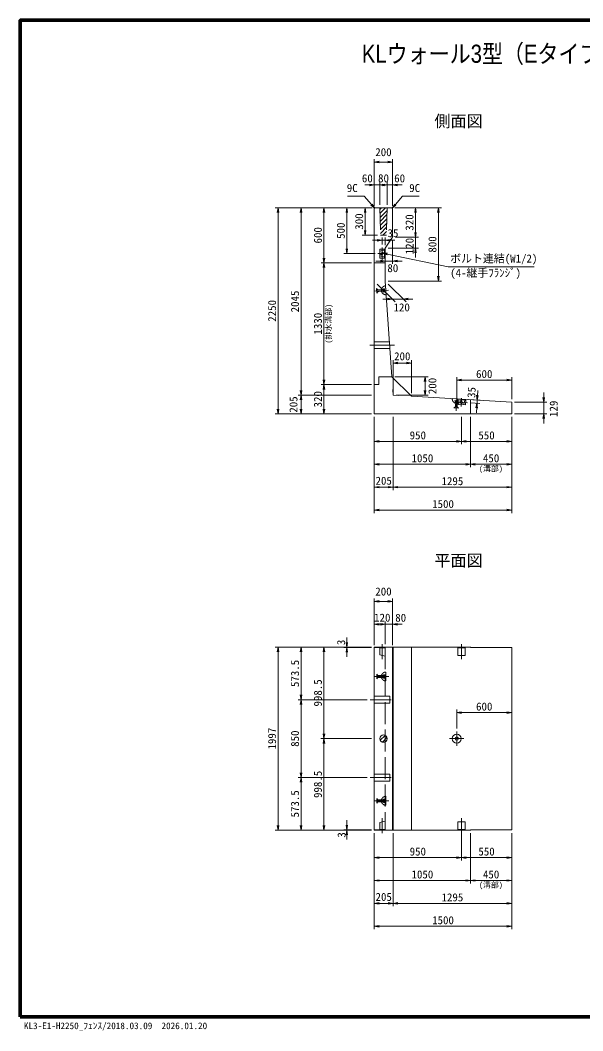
# Model space of a CAD drawing. Units: millimetres at full size, sheet at 1:40. Extents: x 108088 to 123888, y 10657 to 21690.
# Drawn here: x 108088 to 114228, y 10657 to 21690 of the extents above; entities that cross this region are included whole.
import ezdxf
from ezdxf.enums import TextEntityAlignment as Align

# ---------------------------------------------------------------- set-up
doc = ezdxf.new("R2010")
doc.units = ezdxf.units.MM
doc.header["$LTSCALE"] = 40
doc.linetypes.add('CHAIN', pattern=[18.5, 12, -1.5, 3.5, -1.5])
doc.linetypes.add('DASHED', pattern=[7.5, 6, -1.5])
for name, color, linetype, lineweight in [('01図枠', 1, 'Continuous', 70), ('中心', 6, 'CHAIN', 9), ('外形線', 7, 'Continuous', 13), ('寸法', 2, 'Continuous', 9), ('細線', 4, 'Continuous', 9), ('連結部', 4, 'Continuous', 13)]:
    doc.layers.add(name, color=color, linetype=linetype, lineweight=lineweight)
doc.layers.add('文字', color=7, linetype='Continuous')
doc.styles.add('ＭＳ ゴシック', font='')
doc.styles.add('ＭＳ Ｐゴシック', font='')
doc.styles.get('ＭＳ ゴシック').set_extended_font_data('MS Gothic')
doc.styles.get('ＭＳ Ｐゴシック').set_extended_font_data('MS PGothic')

# ---------------------------------------------------------------- blocks, each defined once
blk = doc.blocks.new('open_arrow')
at = {"color": 0, "linetype": 'Continuous', "lineweight": -2}
blk.add_lwpolyline([(7.5, 1.25), (0, 0), (7.5, -1.25)], dxfattribs=at)

msp = doc.modelspace()

# ---------------------------------------------------------------- hatches: boundary and pattern name
at = {"layer": '細線'}
h = msp.add_hatch(dxfattribs=at)
h.set_pattern_fill('USER', color=256, style=0, pattern_type=2)
h.set_pattern_definition([(45, (-13669.04, 14457.51), (-22.45064, 22.45064), [])])
h.paths.add_polyline_path([(112092.56, 19641.75), (112012.56, 19641.75), (112020.06, 19341.75), (112085.06, 19341.75)])
h = msp.add_hatch(dxfattribs=at)
h.set_pattern_fill('USER', color=256, style=0, pattern_type=2)
h.set_pattern_definition([(45, (261.53, -177.49), (-22.45064, 22.45064), [])])
h.paths.add_polyline_path([(112012.56, 13846.26, -1), (112092.56, 13846.26, -1)])

# ---------------------------------------------------------------- linework, layer by layer
at = {"layer": '01図枠'}
msp.add_lwpolyline([(108087.54, 10809.99), (123887.54, 10809.99), (123887.54, 21689.99), (108087.54, 21689.99)], close=True, dxfattribs=at)
at = {"layer": '中心'}
for p, q in [((112037.56, 19073.25), (112037.56, 19210.25)), ((111992.56, 19141.75), (112082.56, 19141.75)), ((112109.32, 18743.79), (111949.69, 18732.89)), ((112172.53, 18141.75), (111902.56, 18141.75)), ((112854.32, 17585.82), (112844.92, 17426.09)), ((112899.92, 17472.94), (112905.2, 17562.79)), ((112970.94, 17513.84), (112834.18, 17521.89)), ((112037.56, 14713.76), (112037.56, 14878.76)), ((112902.56, 14713.76), (112902.56, 14878.76)), ((112109.39, 14524.76), (111949.39, 14524.76)), ((111907.56, 14271.26), (112137.56, 14271.26)), ((112852.56, 13925.26), (112852.56, 13767.26)), ((112931.56, 13846.26), (112773.56, 13846.26)), ((111907.56, 13421.26), (112137.56, 13421.26)), ((112109.39, 13167.76), (111949.39, 13167.76)), ((112037.56, 12978.76), (112037.56, 12813.76)), ((112902.56, 12978.76), (112902.56, 12813.76))]:
    msp.add_line(p, q, dxfattribs=at)
at = {"layer": '外形線'}
for p, q in [((111961.56, 19641.75), (111952.56, 19632.75)), ((111961.56, 19641.75), (112143.56, 19641.75)), ((112143.56, 19641.75), (112152.56, 19632.75)), ((111952.56, 19632.75), (111952.56, 17391.75)), ((112152.56, 19632.75), (112152.56, 19321.75)), ((112072.56, 19201.75), (112152.56, 19321.75)), ((112072.56, 19201.75), (112072.56, 18841.75)), ((112143.9, 17796.75), (112072.56, 18841.75)), ((112143.9, 17796.75), (112072.56, 18841.75)), ((112143.9, 17796.75), (112357.56, 17584.99)), ((112143.9, 17796.75), (112357.56, 17584.99)), ((112157.56, 17596.75), (112153.47, 17656.61)), ((112157.56, 17596.75), (112217.46, 17593.23)), ((112357.56, 17584.99), (113452.56, 17520.57)), ((112357.56, 17584.99), (113452.56, 17520.57)), ((113452.56, 17520.57), (113452.56, 17391.75)), ((111952.56, 17391.75), (113452.56, 17391.75)), ((111952.56, 14844.76), (113002.56, 14844.76)), ((111952.56, 14844.76), (111952.56, 12847.76)), ((112152.56, 14844.76), (112152.56, 12847.76)), ((113005.56, 14841.76), (113002.56, 14844.76)), ((113005.56, 14841.76), (113452.56, 14841.76)), ((113452.56, 12850.76), (113452.56, 14841.76)), ((111952.56, 12847.76), (113002.56, 12847.76)), ((113002.56, 12847.76), (113005.56, 12850.76)), ((113005.56, 12850.76), (113452.56, 12850.76))]:
    msp.add_line(p, q, dxfattribs=at)
at = {"layer": '外形線', "linetype": 'DASHED'}
for p, q in [((112012.56, 19641.75), (112020.06, 19341.75)), ((112092.56, 19641.75), (112085.06, 19341.75)), ((112020.06, 19341.75), (112085.06, 19341.75))]:
    msp.add_line(p, q, dxfattribs=at)
at = {"layer": '外形線'}
msp.add_circle((112052.56, 13846.26), 40, dxfattribs=at)
at = {"layer": '寸法'}
for p, q in [((111952.56, 19664.75), (111952.56, 20173.75)), ((111952.56, 20141.75), (112152.56, 20141.75)), ((112152.56, 19664.75), (112152.56, 20173.75)), ((112116.56, 19891.75), (111848.56, 19891.75)), ((111952.56, 19664.75), (111952.56, 19923.75)), ((112256.56, 19891.75), (111988.56, 19891.75)), ((112116.56, 19891.75), (111988.56, 19891.75)), ((112012.56, 19673.75), (112012.56, 19923.75)), ((112012.56, 19673.75), (112012.56, 19923.75)), ((112092.56, 19673.75), (112092.56, 19923.75)), ((112092.56, 19673.75), (112092.56, 19923.75)), ((112152.56, 19664.75), (112152.56, 19923.75)), ((111929.56, 19641.75), (110870.56, 19641.75)), ((110902.56, 17391.75), (110902.56, 19641.75)), ((111929.56, 19641.75), (111120.56, 19641.75)), ((111152.56, 17596.75), (111152.56, 19641.75)), ((111929.56, 19641.75), (111370.72, 19641.75)), ((111402.72, 19641.75), (111402.72, 19041.75)), ((111929.56, 19641.75), (111620.72, 19641.75)), ((111652.72, 19641.75), (111652.72, 19141.75)), ((111929.56, 19641.75), (111820.56, 19641.75)), ((111852.56, 19641.75), (111852.56, 19341.75)), ((112175.56, 19641.75), (112684.56, 19641.75)), ((112175.56, 19641.75), (112434.56, 19641.75)), ((112402.56, 19641.75), (112402.56, 19321.75)), ((112652.56, 18841.75), (112652.56, 19641.75)), ((112402.56, 19425.75), (112402.56, 19097.75)), ((111988.06, 19341.75), (111820.56, 19341.75)), ((112037.56, 19242.25), (112037.56, 19319.14)), ((112072.56, 19233.75), (112072.56, 19319.14)), ((112184.56, 19321.75), (112434.56, 19321.75)), ((112184.56, 19321.75), (112434.56, 19321.75)), ((112176.56, 19287.14), (111933.56, 19287.14)), ((112104.56, 19201.75), (112434.56, 19201.75)), ((112152.56, 19289.75), (112152.56, 19028.68)), ((111960.56, 19141.75), (111620.72, 19141.75)), ((112072.56, 19169.75), (112072.56, 19028.68)), ((111920.72, 19041.75), (111370.72, 19041.75)), ((111920.72, 19041.75), (111370.72, 19041.75)), ((111402.72, 19041.75), (111402.72, 17711.75)), ((111968.56, 19060.68), (112256.56, 19060.68)), ((111984.56, 18809.75), (112180.8, 18613.51)), ((112104.56, 18841.75), (112684.56, 18841.75)), ((112104.56, 18809.75), (112300.8, 18613.51)), ((112372.8, 18645.51), (112044.8, 18645.51)), ((112157.56, 17628.75), (112157.56, 17978.4)), ((112357.56, 17946.4), (112157.56, 17946.4)), ((112357.56, 17616.99), (112357.56, 17978.4)), ((112175.9, 17796.75), (112539.3, 17796.75)), ((112507.3, 17796.75), (112507.3, 17596.75)), ((112852.56, 17587.87), (112852.56, 17793.32)), ((113452.56, 17552.57), (113452.56, 17793.32)), ((111920.56, 17711.75), (111370.72, 17711.75)), ((111920.56, 17711.75), (111370.72, 17711.75)), ((111402.72, 17391.75), (111402.72, 17711.75)), ((113452.56, 17761.32), (112852.56, 17761.32)), ((111920.56, 17596.75), (111120.56, 17596.75)), ((111920.56, 17596.75), (111120.56, 17596.75)), ((111152.56, 17391.75), (111152.56, 17596.75)), ((112189.56, 17596.75), (112539.3, 17596.75)), ((112976.49, 17548.58), (113107.18, 17540.89)), ((113081.34, 17646.59), (113067.07, 17404.01)), ((113802.56, 17287.75), (113802.56, 17624.57)), ((113002.89, 17511.97), (113105.12, 17505.95)), ((113484.56, 17520.57), (113834.56, 17520.57)), ((111920.56, 17391.75), (110870.56, 17391.75)), ((111920.56, 17391.75), (111120.56, 17391.75)), ((111920.56, 17391.75), (111370.72, 17391.75)), ((111952.56, 17359.75), (111952.56, 16309.75)), ((111952.56, 17359.75), (111952.56, 16559.75)), ((111952.56, 17359.75), (111952.56, 16809.75)), ((111952.56, 17359.75), (111952.56, 17059.75)), ((112157.56, 17359.75), (112157.56, 16559.75)), ((112157.56, 17359.75), (112157.56, 16559.75)), ((112902.56, 17359.75), (112902.56, 17059.75)), ((112902.56, 17359.75), (112902.56, 17059.75)), ((113002.56, 17359.75), (113002.56, 16809.75)), ((113002.56, 17359.75), (113002.56, 16809.75)), ((113452.56, 17359.75), (113452.56, 16309.75)), ((113452.56, 17359.75), (113452.56, 16559.75)), ((113452.56, 17359.75), (113452.56, 17059.75)), ((113452.56, 17359.75), (113452.56, 16809.75)), ((113484.56, 17391.75), (113834.56, 17391.75)), ((111952.56, 17091.75), (112902.56, 17091.75)), ((113452.56, 17091.75), (112902.56, 17091.75)), ((113002.56, 16841.75), (111952.56, 16841.75)), ((113452.56, 16841.75), (113002.56, 16841.75)), ((111952.56, 16591.75), (112157.56, 16591.75)), ((112157.56, 16591.75), (113452.56, 16591.75)), ((111952.56, 16341.75), (113452.56, 16341.75)), ((111952.56, 14867.76), (111952.56, 15376.76)), ((111952.56, 15344.76), (112152.56, 15344.76)), ((112152.56, 14867.76), (112152.56, 15376.76)), ((111952.56, 14876.76), (111952.56, 15126.76)), ((112072.56, 14876.76), (112072.56, 15126.76)), ((112072.56, 14876.76), (112072.56, 15126.76)), ((112152.56, 14876.76), (112152.56, 15126.76)), ((112072.56, 15094.76), (111952.56, 15094.76)), ((111968.56, 15094.76), (112256.56, 15094.76)), ((111652.56, 14948.76), (111652.56, 14737.76)), ((111920.56, 14844.76), (110870.56, 14844.76)), ((110902.56, 14844.76), (110902.56, 12847.76)), ((111920.56, 14844.76), (111120.56, 14844.76)), ((111152.56, 14844.76), (111152.56, 14271.26)), ((111920.56, 14844.76), (111370.56, 14844.76)), ((111402.56, 14844.76), (111402.56, 13846.26)), ((111920.56, 14844.76), (111620.56, 14844.76)), ((111920.56, 14841.76), (111620.56, 14841.76)), ((111875.56, 14271.26), (111120.56, 14271.26)), ((111875.56, 14271.26), (111120.56, 14271.26)), ((111152.56, 14271.26), (111152.56, 13421.26)), ((112852.56, 13957.26), (112852.56, 14162.71)), ((113452.56, 14130.71), (112852.56, 14130.71)), ((113452.56, 13921.96), (113452.56, 14162.71)), ((111921.56, 13846.26), (111370.56, 13846.26)), ((111921.56, 13846.26), (111370.56, 13846.26)), ((111402.56, 13846.26), (111402.56, 12847.76)), ((111875.56, 13421.26), (111120.56, 13421.26)), ((111875.56, 13421.26), (111120.56, 13421.26)), ((111152.56, 13421.26), (111152.56, 12847.76)), ((111652.56, 12743.76), (111652.56, 12954.76)), ((111920.56, 12847.76), (110870.56, 12847.76)), ((111920.56, 12847.76), (111120.56, 12847.76)), ((111920.56, 12847.76), (111370.56, 12847.76)), ((111920.56, 12850.76), (111620.56, 12850.76)), ((111920.56, 12847.76), (111620.56, 12847.76)), ((111952.56, 12815.76), (111952.56, 11765.76)), ((111952.56, 12815.76), (111952.56, 12015.76)), ((111952.56, 12815.76), (111952.56, 12265.76)), ((111952.56, 12815.76), (111952.56, 12515.76)), ((112157.56, 12815.76), (112157.56, 12015.76)), ((112157.56, 12815.76), (112157.56, 12015.76)), ((112902.56, 12815.76), (112902.56, 12515.76)), ((112902.56, 12815.76), (112902.56, 12515.76)), ((113002.56, 12815.76), (113002.56, 12265.76)), ((113002.56, 12815.76), (113002.56, 12265.76)), ((113452.56, 12815.76), (113452.56, 11765.76)), ((113452.56, 12815.76), (113452.56, 12015.76)), ((113452.56, 12815.76), (113452.56, 12265.76)), ((113452.56, 12815.76), (113452.56, 12515.76)), ((111952.56, 12547.76), (112902.56, 12547.76)), ((113452.56, 12547.76), (112902.56, 12547.76)), ((113002.56, 12297.76), (111952.56, 12297.76)), ((113452.56, 12297.76), (113002.56, 12297.76)), ((111952.56, 12047.76), (112157.56, 12047.76)), ((112157.56, 12047.76), (113452.56, 12047.76)), ((111952.56, 11797.76), (113452.56, 11797.76))]:
    msp.add_line(p, q, dxfattribs=at)
at = {"layer": '寸法', "color": 3, "linetype": 'DASHED'}
for p, q in [((111981.32, 18710.02), (111977.91, 18759.93)), ((111977.91, 18759.93), (111990.57, 18745.76)), ((112051.22, 18757.87), (112063.19, 18758.69)), ((112053.67, 18721.95), (112051.22, 18757.87)), ((112063.19, 18758.69), (112065.65, 18722.77)), ((112076.05, 18790.68), (112082.73, 18692.81)), ((111991.94, 18725.78), (111981.32, 18710.02)), ((112051.76, 18749.94), (111990.57, 18745.76)), ((111990.57, 18745.76), (111991.94, 18725.78)), ((112053.13, 18729.96), (111991.94, 18725.78)), ((112065.65, 18722.77), (112053.67, 18721.95)), ((112803.59, 17558.75), (112901.52, 17552.99)), ((112821.68, 17457.51), (112837.34, 17468.28)), ((112871.62, 17454.57), (112821.68, 17457.51)), ((112833, 17529.97), (112833.71, 17541.95)), ((112868.94, 17527.86), (112833, 17529.97)), ((112833.71, 17541.95), (112869.65, 17539.84)), ((112840.94, 17529.51), (112837.34, 17468.28)), ((112837.34, 17468.28), (112857.33, 17467.1)), ((112860.93, 17528.33), (112857.33, 17467.1)), ((112857.33, 17467.1), (112871.62, 17454.57)), ((112869.65, 17539.84), (112868.94, 17527.86)), ((112079.39, 14573.81), (112079.39, 14475.71)), ((111979.39, 14499.78), (111979.39, 14549.81)), ((111979.39, 14549.81), (111991.05, 14534.81)), ((111991.05, 14514.78), (111979.39, 14499.78)), ((112052.39, 14534.81), (111991.05, 14534.81)), ((111991.05, 14534.81), (111991.05, 14514.78)), ((112052.39, 14514.78), (111991.05, 14514.78)), ((112052.39, 14506.76), (112052.39, 14542.76)), ((112052.39, 14542.76), (112064.39, 14542.76)), ((112064.39, 14506.76), (112052.39, 14506.76)), ((112064.39, 14542.76), (112064.39, 14506.76)), ((111979.39, 13142.78), (111979.39, 13192.81)), ((111979.39, 13192.81), (111991.05, 13177.81)), ((111991.05, 13157.78), (111979.39, 13142.78)), ((112052.39, 13177.81), (111991.05, 13177.81)), ((111991.05, 13177.81), (111991.05, 13157.78)), ((112052.39, 13157.78), (111991.05, 13157.78)), ((112052.39, 13149.76), (112052.39, 13185.76)), ((112052.39, 13185.76), (112064.39, 13185.76)), ((112064.39, 13149.76), (112052.39, 13149.76)), ((112064.39, 13185.76), (112064.39, 13149.76)), ((112079.39, 13216.81), (112079.39, 13118.71))]:
    msp.add_line(p, q, dxfattribs=at)
at = {"layer": '寸法'}
for points in [[(111957.04, 19637.23), (111922.86, 19676.42), (111843.08, 19767.89), (111661.34, 19767.89)], [(112148.08, 19637.23), (112182.26, 19676.42), (112262.03, 19767.89), (112443.78, 19767.89)], [(112043.38, 19147.41), (112094.29, 19136.83), (112760.5, 18998.44), (113699.1, 18998.44)]]:
    msp.add_lwpolyline(points, dxfattribs=at)
at = {"layer": '寸法', "color": 3}
msp.add_circle((112852.56, 13846.26), 18, dxfattribs=at)
at = {"layer": '寸法', "color": 3, "linetype": 'DASHED'}
for centre, start, end in [((112079.39, 18741.75), 93.9057, 273.9057), ((112852.56, 17555.87), 176.63354, 356.63354), ((112079.39, 14524.76), 90, 270), ((112079.39, 13167.76), 90, 270)]:
    msp.add_arc(centre, 49.05, start, end, dxfattribs=at)
at = {"layer": '細線'}
for p, q in [((112012.56, 19093.25), (112012.56, 19190.25)), ((112012.56, 19190.25), (112062.56, 19190.25)), ((112012.56, 19093.25), (112062.56, 19093.25)), ((112037.56, 19153.06), (112026.25, 19141.75)), ((112048.87, 19141.75), (112037.56, 19130.44)), ((112062.56, 19093.25), (112062.56, 19190.25)), ((111952.72, 19041.75), (112072.72, 19041.75)), ((112002.56, 17796.75), (112002.56, 17711.75)), ((112143.9, 17796.75), (112002.56, 17796.75)), ((112002.56, 17796.75), (112002.56, 17711.75)), ((112143.9, 17796.75), (112002.56, 17796.75)), ((111952.56, 17711.75), (112002.56, 17711.75)), ((111952.56, 17711.75), (112002.56, 17711.75)), ((112852.67, 17495.76), (112855.61, 17545.67)), ((112952.44, 17539.98), (112855.61, 17545.67)), ((113002.56, 17547.04), (113002.56, 17391.75)), ((112949.51, 17490.06), (112852.67, 17495.76)), ((112891.26, 17518.53), (112901.89, 17506.57)), ((112903.22, 17529.16), (112913.85, 17517.2)), ((112949.51, 17490.06), (112952.44, 17539.98)), ((112157.56, 14844.76), (112157.56, 12847.76)), ((112357.56, 14844.76), (112357.56, 12847.76)), ((112942.56, 14838.76), (112862.56, 14838.76)), ((112862.56, 14753.76), (112862.56, 14838.76)), ((112942.56, 14753.76), (112942.56, 14838.76)), ((112942.56, 14753.76), (112862.56, 14753.76)), ((112942.56, 12938.76), (112862.56, 12938.76)), ((112862.56, 12938.76), (112862.56, 12853.76)), ((112942.56, 12938.76), (112942.56, 12853.76)), ((112942.56, 12853.76), (112862.56, 12853.76))]:
    msp.add_line(p, q, dxfattribs=at)
at = {"layer": '細線', "linetype": 'DASHED'}
for p, q in [((112072.56, 19181.75), (112012.56, 19166.75)), ((112012.56, 19116.75), (112072.56, 19101.75)), ((112072.56, 19101.75), (112072.56, 19181.75)), ((112117.79, 18179.25), (111952.56, 18179.25)), ((112122.91, 18104.25), (111952.56, 18104.25)), ((112864.68, 17555.16), (112876.13, 17494.38)), ((112944.54, 17550.46), (112864.68, 17555.16)), ((112926.05, 17491.44), (112944.54, 17550.46)), ((111952.56, 14841.76), (112072.56, 14841.76)), ((112012.56, 14838.76), (112012.56, 14762.76)), ((112012.56, 14838.76), (112072.56, 14838.76)), ((112072.56, 14844.76), (112072.56, 12847.76)), ((112072.56, 14838.76), (112072.56, 14747.76)), ((112012.56, 14762.76), (112072.56, 14747.76)), ((112012.56, 12929.76), (112072.56, 12944.76)), ((112012.56, 12853.76), (112012.56, 12929.76)), ((112072.56, 12853.76), (112072.56, 12944.76)), ((111952.56, 12850.76), (112072.56, 12850.76)), ((112012.56, 12853.76), (112072.56, 12853.76))]:
    msp.add_line(p, q, dxfattribs=at)
for points in [[(111952.56, 14233.76), (112120.35, 14233.76), (112120.35, 14308.76), (111952.56, 14308.76)], [(111952.56, 13458.76), (112120.35, 13458.76), (112120.35, 13383.76), (111952.56, 13383.76)]]:
    msp.add_lwpolyline(points, close=True, dxfattribs=at)
at = {"layer": '細線'}
for centre, start, end in [((112031.9, 19136.09), 135, 315), ((112043.22, 19147.41), 315, 135), ((112897.24, 17523.85), 41.63354, 221.63354), ((112907.87, 17511.89), 221.63354, 41.63354)]:
    msp.add_arc(centre, 8, start, end, dxfattribs=at)
at = {"layer": '連結部', "color": 3}
msp.add_circle((112852.56, 13846.26), 49, dxfattribs=at)

# ---------------------------------------------------------------- block references
at = {"layer": '寸法', "xscale": 6.93, "yscale": 6.93}
for p in [(111952.56, 20141.75), (112012.56, 19891.75), (112012.56, 19891.75), (112152.56, 19891.75), (112072.56, 19287.14), (112152.56, 19060.68), (112268.8, 18645.51), (112157.56, 17946.4), (112852.56, 17761.32), (111952.56, 17091.75), (112902.56, 17091.75), (111952.56, 16841.75), (113002.56, 16841.75), (111952.56, 16591.75), (112157.56, 16591.75), (111952.56, 16341.75), (111952.56, 15344.76), (111952.56, 15094.76), (112152.56, 15094.76), (112852.56, 14130.71), (111952.56, 12547.76), (112902.56, 12547.76), (111952.56, 12297.76), (113002.56, 12297.76), (111952.56, 12047.76), (112157.56, 12047.76), (111952.56, 11797.76)]:
    msp.add_blockref('open_arrow', p, dxfattribs=at)
for p, rotation in [((112152.56, 20141.75), 180), ((111952.56, 19891.75), 180), ((112092.56, 19891.75), 180), ((112092.56, 19891.75), 180), ((110902.56, 19641.75), 270), ((111152.56, 19641.75), 270), ((111402.72, 19641.75), 270), ((111652.72, 19641.75), 270), ((111852.56, 19641.75), 270), ((111957.04, 19637.23), 131.1), ((112148.08, 19637.23), 48.9), ((112402.56, 19641.75), 270), ((112652.56, 19641.75), 270), ((111852.56, 19341.75), 90), ((112402.56, 19321.75), 90), ((112402.56, 19321.75), 90), ((112037.56, 19287.14), 180), ((112402.56, 19201.75), 270), ((111402.72, 19041.75), 90), ((111652.72, 19141.75), 90), ((112043.38, 19147.41), 348.3), ((111402.72, 19041.75), 270), ((112072.56, 19060.68), 180), ((112652.56, 18841.75), 90), ((112148.8, 18645.51), 180), ((112357.56, 17946.4), 180), ((111402.72, 17711.75), 90), ((112507.3, 17796.75), 270), ((113452.56, 17761.32), 180), ((111402.72, 17711.75), 270), ((111152.56, 17596.75), 90), ((111152.56, 17596.75), 270), ((112507.3, 17596.75), 90), ((113075.23, 17542.77), 86.6), ((113802.56, 17520.57), 90), ((110902.56, 17391.75), 90), ((111152.56, 17391.75), 90), ((111402.72, 17391.75), 90), ((113073.18, 17507.83), 266.6), ((113802.56, 17391.75), 270), ((112902.56, 17091.75), 180), ((113452.56, 17091.75), 180), ((113002.56, 16841.75), 180), ((113452.56, 16841.75), 180), ((112157.56, 16591.75), 180), ((113452.56, 16591.75), 180), ((113452.56, 16341.75), 180), ((112152.56, 15344.76), 180), ((112072.56, 15094.76), 180), ((112072.56, 15094.76), 180), ((111652.56, 14844.76), 90), ((110902.56, 14844.76), 270), ((111152.56, 14844.76), 270), ((111402.56, 14844.76), 270), ((111652.56, 14841.76), 270), ((111152.56, 14271.26), 90), ((111152.56, 14271.26), 270), ((113452.56, 14130.71), 180), ((111402.56, 13846.26), 90), ((111402.56, 13846.26), 270), ((111152.56, 13421.26), 90), ((111152.56, 13421.26), 270), ((110902.56, 12847.76), 90), ((111152.56, 12847.76), 90), ((111402.56, 12847.76), 90), ((111652.56, 12850.76), 90), ((111652.56, 12847.76), 270), ((112902.56, 12547.76), 180), ((113452.56, 12547.76), 180), ((113002.56, 12297.76), 180), ((113452.56, 12297.76), 180), ((112157.56, 12047.76), 180), ((113452.56, 12047.76), 180), ((113452.56, 11797.76), 180)]:
    msp.add_blockref('open_arrow', p, dxfattribs=dict(at, rotation=rotation))

# ---------------------------------------------------------------- texts
at = {"layer": '寸法', "style": 'ＭＳ ゴシック'}
for s, p in [('200', (112052.56, 20249.75)), ('60', (111876.23, 19963.97)), ('80', (112053.15, 19964.54)), ('60', (112229.22, 19963.97)), ('35', (112156.35, 19365)), ('80', (112154.41, 18983.46)), ('120', (112251.62, 18555.16)), ('200', (112257.56, 18021)), ('600', (113152.56, 17827.32)), ('950', (112427.56, 17157.75)), ('550', (113177.56, 17157.75)), ('1050', (112477.56, 16907.75)), ('450', (113227.56, 16907.75)), ('205', (112055.06, 16662.31)), ('1295', (112805.06, 16657.75)), ('1500', (112702.56, 16407.75)), ('200', (112052.56, 15452.76)), ('120', (112039.53, 15167.55)), ('80', (112240.57, 15166.57)), ('600', (113152.56, 14196.71)), ('950', (112427.56, 12613.76)), ('550', (113177.56, 12613.76)), ('1050', (112477.56, 12363.76)), ('450', (113227.56, 12363.76)), ('205', (112055.06, 12118.32)), ('1295', (112805.06, 12113.76)), ('1500', (112702.56, 11863.76))]:
    msp.add_text(s, height=87.35, dxfattribs=at).set_placement(p, align=Align.MIDDLE_CENTER)
msp.add_text('9C', height=87.35, dxfattribs=at).set_placement((111771.08, 19787.89), align=Align.BOTTOM_RIGHT)
for s, p in [('9C', (112334.03, 19787.89)), ('ボルト連結(W1/2)', (112780.5, 19018.44))]:
    msp.add_text(s, height=87.35, dxfattribs=at).set_placement(p, align=Align.BOTTOM_LEFT)
for s, rotation, p in [('300', 90, (111786.56, 19491.75)), ('320', 90, (112336.56, 19481.75)), ('600', 90, (111336.72, 19341.75)), ('500', 90, (111586.72, 19391.75)), ('800', 90, (112586.56, 19241.75)), ('120', 90, (112337.42, 19224.04)), ('2045', 90, (111086.56, 18619.25)), ('2250', 90, (110836.56, 18516.75)), ('1330', 90, (111336.72, 18376.75)), ('200', 90, (112586.39, 17696.75)), ('35', 86.634, (113013.77, 17626.2)), ('205', 90, (111069.73, 17494.25)), ('320', 90, (111336.72, 17551.75)), ('129', 90, (113910.22, 17447.35)), ('3', 90, (111589.74, 14897.2)), ('573.5', 90, (111086.56, 14558.01)), ('998.5', 90, (111336.56, 14345.51)), ('1997', 90, (110836.56, 13846.26)), ('850', 90, (111086.56, 13846.26)), ('998.5', 90, (111336.56, 13347.01)), ('573.5', 90, (111086.56, 13134.51)), ('3', 90, (111595.03, 12795.31))]:
    msp.add_text(s, height=87.35, rotation=rotation, dxfattribs=at).set_placement(p, align=Align.MIDDLE_CENTER)
at = {"layer": '寸法', "color": 3, "style": 'ＭＳ ゴシック'}
msp.add_text('(4-継手ﾌﾗﾝｼﾞ)', height=87.35, dxfattribs=at).set_placement((112780.5, 18974.82), align=Align.TOP_LEFT)
msp.add_text('(排水溝部)', height=61.71, rotation=90, dxfattribs=at).set_placement((111502.22, 18159.72), align=Align.BOTTOM_LEFT)
for p in [(113094.74, 16744.18), (113094.74, 12200.19)]:
    msp.add_text('(溝部)', height=61.71, dxfattribs=at).set_placement(p, align=Align.BOTTOM_LEFT)
at = {"layer": '文字', "style": 'ＭＳ Ｐゴシック', "width": 0.85}
msp.add_text(' KLウォール3型（Eタイプ）標準部構造図\u3000\u3000\u3000\u3000\u3000\u3000\u3000\u3000\u3000\u3000\u3000\u3000\u3000\u3000 \u3000\u3000\u3000\u3000', height=197.9, dxfattribs=at).set_placement((115987.54, 21165.77), align=Align.BOTTOM_CENTER)
at = {"layer": '文字', "style": 'ＭＳ Ｐゴシック'}
for s, p in [(' 側面図 ', (112871.93, 20485.14)), (' 平面図 ', (112871.93, 15688.14))]:
    msp.add_text(s, height=128.7, dxfattribs=at).set_placement(p, align=Align.BOTTOM_CENTER)
at = {"layer": '文字', "style": 'ＭＳ ゴシック'}
msp.add_text('KL3-E1-H2250_ﾌｪﾝｽ/2018.03.09  2026.01.20', height=73.31, dxfattribs=at).set_placement((108127.74, 10652.54), align=Align.BOTTOM_LEFT)

doc.saveas('drawing.dxf')
